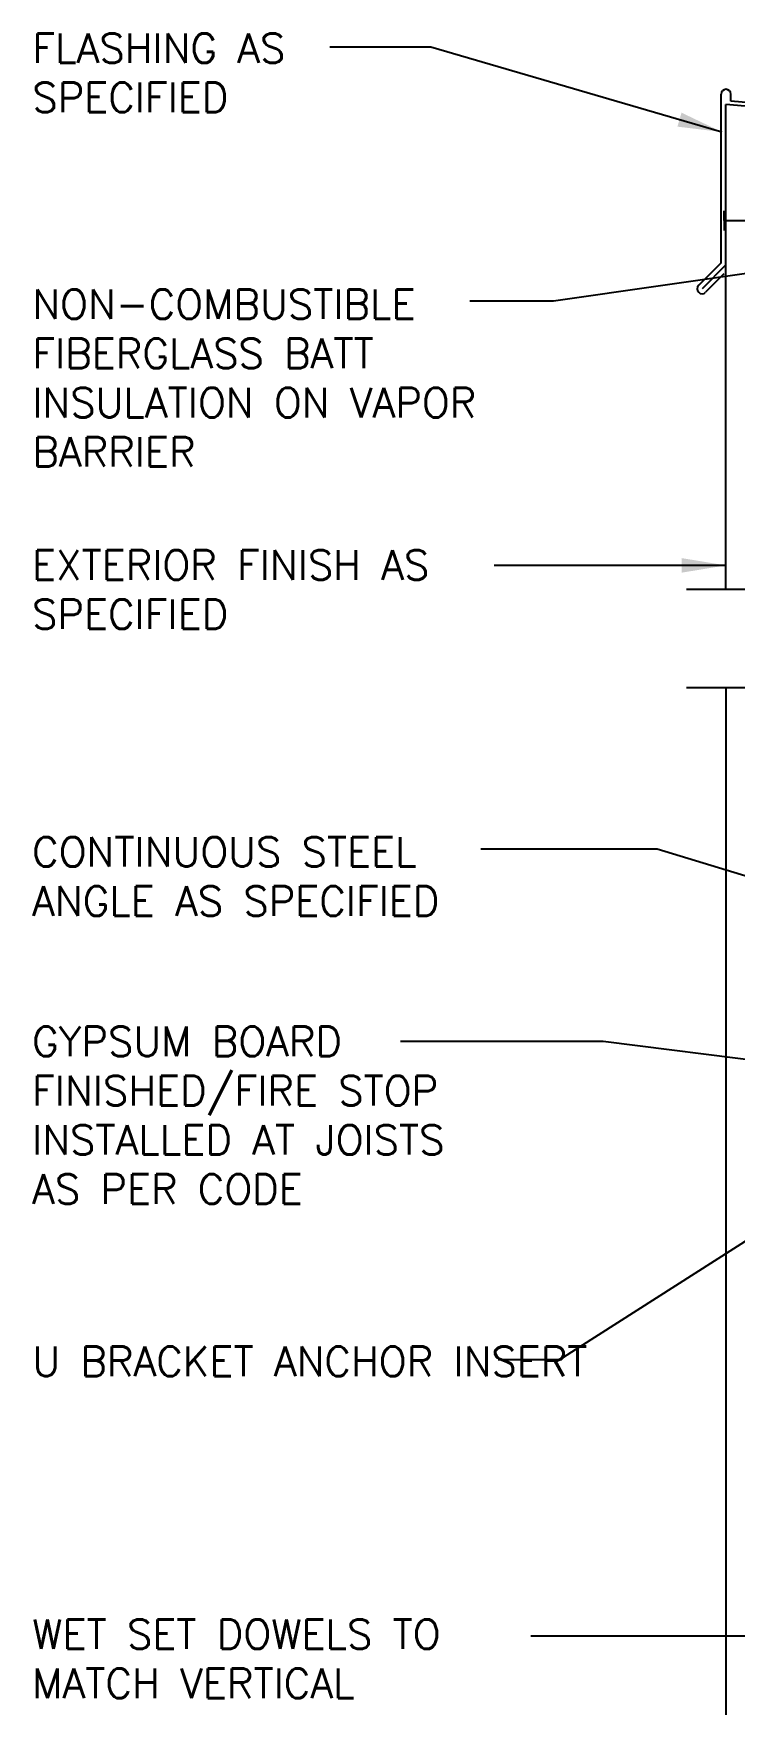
# Model space of a CAD drawing. Header units: inches. Extents: x 378 to 484, y 176 to 248.
# Drawn here: x 430.79 to 448.61, y 205.05 to 247.52 of the extents above; entities that cross this region are included whole.
import ezdxf

# ---------------------------------------------------------------- set-up
doc = ezdxf.new("R2010")
doc.units = ezdxf.units.IN
doc.header["$LTSCALE"] = 0.5
doc.header["$MEASUREMENT"] = 0
for name, color, linetype in [('HATCH', 12, 'Continuous'), ('LINE9', 9, 'Continuous'), ('TEXT', 4, 'Continuous')]:
    doc.layers.add(name, color=color, linetype=linetype)
doc.styles.add('DIM', font='romans.shx', dxfattribs={"width": 0.7})
doc.styles.add('ROMANS', font='romans.shx', dxfattribs={"height": 1.125})
doc.dimstyles.new('ext_12', dxfattribs={"dimscale": 12, "dimtxt": 0.09375, "dimasz": 0.09375, "dimexe": 0.09375, "dimexo": 0.0625, "dimgap": 0.0625, "dimtad": 1, "dimdec": 1, "dimzin": 3, "dimdsep": 46, "dimlunit": 4, "dimtxsty": 'DIM', "dimcen": 0.09, "dimdle": 0.09375, "dimclrt": 4, "dimadec": 0, "dimazin": 0, "dimtfac": 1, "dimtdec": 1, "dimtmove": 2, "dimatfit": 3, "dimfxl": 1, "dimfrac": 2, "dimtolj": 1, "dimtzin": 0, "dimarcsym": 0})

msp = doc.modelspace()

# ---------------------------------------------------------------- linework, layer by layer
at = {"layer": 'HATCH'}
for p, q in [((448.264, 241.684), (448.264, 245.971)), ((448.514, 245.795), (448.514, 245.971)), ((448.389, 241.633), (448.389, 245.712)), ((450.794, 245.502), (448.389, 245.712)), ((465.033, 244.35), (448.514, 245.795)), ((448.264, 241.684), (447.696, 241.116)), ((448.389, 241.633), (447.784, 241.027)), ((448.339, 241.406), (447.873, 240.939))]:
    msp.add_line(p, q, dxfattribs=at)
for centre, start, end in [((448.389, 245.971), 0, 180), ((447.784, 241.027), 135, 315)]:
    msp.add_arc(centre, 0.125, start, end, dxfattribs=at)
at = {"layer": 'LINE9'}
for p, q in [((448.345, 242.758), (448.345, 243.008)), ((448.345, 242.758), (450.191, 242.758)), ((448.345, 242.758), (448.345, 242.508)), ((448.389, 233.397), (448.389, 241.633)), ((447.389, 233.397), (455.546, 233.397)), ((447.389, 230.897), (455.546, 230.897)), ((448.389, 230.897), (448.389, 194.899))]:
    msp.add_line(p, q, dxfattribs=at)

# ---------------------------------------------------------------- texts
at = {"layer": 'TEXT', "char_height": 0.75, "style": 'ROMANS'}
for s, insert, width, attachment_point in [('FLASHING AS \\PSPECIFIED', (430.762, 247.515), 8.7776, 1), ('NON-COMBUSTIBLE\\PFIBERGLASS BATT INSULATION ON VAPOR BARRIER', (430.762, 241.01), 12.44051, 1), ('EXTERIOR FINISH AS SPECIFIED', (430.757, 234.385), 12.44051, 1), ('CONTINUOUS STEEL ANGLE AS SPECIFIED', (430.757, 226.095), 12.4225, 4), ('\\A1;{\\C4;GYPSUM BOARD FINISHED/FIRE STOP INSTALLED AT JOISTS AS PER CODE}', (430.757, 222.279), 12.44051, 1), ('U BRACKET ANCHOR INSERT', (430.761, 214.15), 13.68504, 1), ('\\A1;{\\C4;WET SET DOWELS TO MATCH VERTICAL REINFORCEMENT BETWEEN POUR OR AS SPECIFIED}', (430.757, 207.22), 12.44051, 1)]:
    msp.add_mtext(s, dxfattribs=dict(at, insert=insert, width=width, attachment_point=attachment_point))

# ---------------------------------------------------------------- leaders
at = {"layer": 'TEXT'}
for points, override in [([(448.288, 245.01), (440.886, 247.163), (438.325, 247.163)], {"dimgap": 0.0625, "dimtad": 0}), ([(452.374, 241.916), (444.002, 240.715), (441.882, 240.715)], {"dimtad": 0}), ([(463.952, 221.508), (446.643, 226.787), (442.162, 226.787)], {"dimtad": 0}), ([(462.421, 219.73), (445.265, 221.902), (440.117, 221.902)], {"dimgap": 0.0625, "dimtad": 0}), ([(451.692, 218.623), (444.158, 213.814), (442.599, 213.814)], {"dimgap": 0.0625, "dimtad": 0}), ([(454.01, 206.79), (445.395, 206.79), (443.427, 206.79)], {"dimgap": 0.0625, "dimtad": 0})]:
    msp.add_leader(points, dimstyle='ext_12', override=override, dxfattribs=at)
at = {"layer": 'TEXT', "color": 4}
msp.add_leader([(448.389, 233.999), (442.501, 233.999)], dimstyle='ext_12', override={"dimgap": 0.0625, "dimtad": 0}, dxfattribs=at)

doc.saveas('drawing.dxf')
